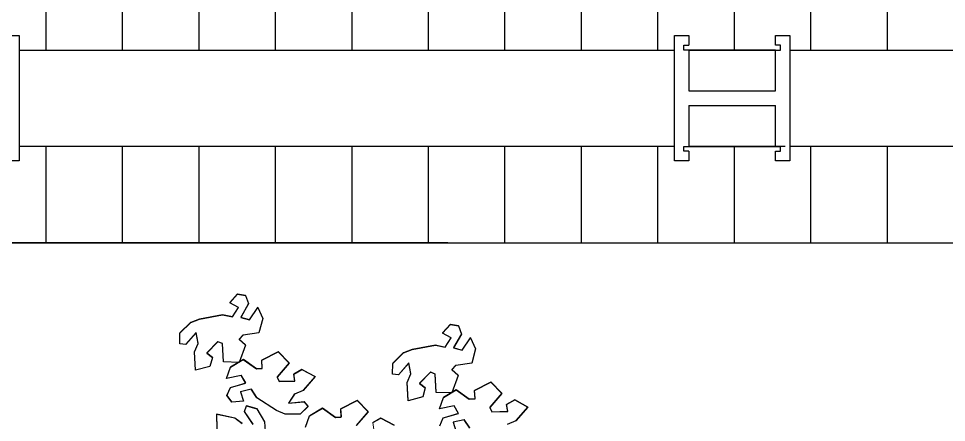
# Model space of a CAD drawing. Header units: centimetres. Extents: x -3096 to 17897, y -3131 to 15798.
# Drawn here: x 2905.3 to 3098, y 4481 to 4564.8 of the extents above; entities that cross this region are included whole.
import ezdxf

# ---------------------------------------------------------------- set-up
doc = ezdxf.new("R2010")
doc.units = ezdxf.units.CM
doc.layers.add('A-ANNO SYMB', color=3, linetype='Continuous', lineweight=13)
for name, color, linetype in [('alberi', 74, 'Continuous'), ('piu', 6, 'Continuous'), ('Riempimenti', 4, 'Continuous')]:
    doc.layers.add(name, color=color, linetype=linetype)

msp = doc.modelspace()

# ---------------------------------------------------------------- hatches: boundary and pattern name
at = {"layer": 'Riempimenti', "transparency": 33554508}
h = msp.add_hatch(dxfattribs=at)
h.set_pattern_fill('LINE', color=256, scale=5, angle=90)
h.set_pattern_definition([(90, (-9.95, -2e-05), (-15.875, 1e-15), [])])
h.paths.add_polyline_path([(3224.47, 4578.3), (1994.47, 4578.3), (1994.47, 4558.3), (3224.47, 4558.3)])
h.paths.add_polyline_path([(3224.47, 4538.3), (1994.47, 4538.3), (1994.47, 4518.3), (3224.47, 4518.3)])
h.paths.add_polyline_path([(3994.47, 4578.3), (3324.47, 4578.3), (3324.47, 4558.3), (3994.47, 4558.3)])
h.paths.add_polyline_path([(3994.47, 4538.3), (3324.47, 4538.3), (3324.47, 4518.3), (3994.47, 4518.3)])

# ---------------------------------------------------------------- linework, layer by layer
for p, q in [((2905.47, 4558.3), (3041.47, 4558.3)), ((3062.47, 4558.3), (3044.47, 4558.3)), ((3044.47, 4558.3), (3044.47, 4549.8)), ((3044.47, 4558.3), (3063.47, 4558.3)), ((3065.47, 4558.3), (3201.47, 4558.3)), ((3044.47, 4549.8), (3062.47, 4549.8)), ((3044.47, 4546.8), (3062.47, 4546.8)), ((3044.47, 4546.8), (3044.47, 4538.3)), ((3041.47, 4538.3), (2905.47, 4538.3)), ((3044.47, 4538.3), (3063.47, 4538.3)), ((3064.47, 4538.3), (3044.47, 4538.3)), ((3223.47, 4538.3), (3065.47, 4538.3)), ((3124.47, 4538.3), (3065.47, 4538.3)), ((2994.47, 4518.3), (2494.47, 4518.3)), ((2994.47, 4518.3), (2894.47, 4518.3)), ((2994.47, 4518.3), (3144.47, 4518.3))]:
    msp.add_line(p, q)
for points in [[(2902.47, 4559.3), (2902.47, 4561.3), (2905.47, 4561.3), (2905.47, 4535.3), (2902.47, 4535.3)], [(3041.47, 4535.3), (3041.47, 4561.3), (3044.47, 4561.3), (3044.47, 4559.3)], [(3062.47, 4559.3), (3062.47, 4561.3), (3065.47, 4561.3), (3065.47, 4535.3), (3062.47, 4535.3)], [(3044.47, 4558.3), (3043.47, 4558.3), (3043.47, 4559.3), (3044.47, 4559.3)], [(3062.47, 4558.3), (3063.47, 4558.3), (3063.47, 4559.3), (3062.47, 4559.3)], [(3062.47, 4549.8), (3062.47, 4558.3)], [(3062.47, 4538.3), (3062.47, 4546.8)], [(3044.47, 4537.3), (3043.47, 4537.3), (3043.47, 4538.3), (3044.47, 4538.3)], [(3062.47, 4537.3), (3063.47, 4537.3), (3063.47, 4538.3), (3062.47, 4538.3)], [(3044.47, 4537.3), (3044.47, 4535.3), (3041.47, 4535.3)], [(3062.47, 4535.3), (3062.47, 4537.3)]]:
    msp.add_lwpolyline(points)
at = {"layer": 'A-ANNO SYMB'}
for points in [[(2938.84, 4499.61), (2941.06, 4501.79), (2942.9, 4502.48), (2947.7, 4503.4), (2949.74, 4502.96), (2951, 4504.92), (2949.18, 4505.88), (2950.81, 4507.68), (2952.47, 4507.41), (2953.1, 4505.71), (2953.1, 4505.71), (2951.48, 4502.86), (2953.25, 4502.33), (2954.99, 4504.92), (2956.03, 4502.63), (2955.24, 4499.65), (2951.94, 4499.16), (2951.12, 4498.25), (2952.42, 4497.1), (2952.42, 4497.1), (2951.14, 4493.49), (2947.87, 4493.6), (2947.67, 4497.41), (2946.72, 4497.8), (2944.42, 4495.44), (2945.6, 4494.54), (2945.06, 4492.7), (2942.06, 4491.87), (2941.86, 4495.68), (2942.59, 4497.44), (2942.18, 4499.68), (2940.07, 4497.24), (2938.79, 4497.36)], [(2983, 4493.31), (2985.23, 4495.49), (2987.07, 4496.18), (2991.87, 4497.1), (2993.91, 4496.65), (2995.17, 4498.62), (2993.35, 4499.57), (2994.98, 4501.38), (2996.64, 4501.11), (2997.26, 4499.4), (2997.26, 4499.4), (2995.65, 4496.56), (2997.42, 4496.03), (2999.16, 4498.62), (3000.2, 4496.33), (2999.41, 4493.34), (2996.1, 4492.85), (2995.29, 4491.95), (2996.59, 4490.79), (2996.59, 4490.79), (2995.31, 4487.18), (2992.04, 4487.3), (2991.84, 4491.1), (2990.89, 4491.49), (2988.59, 4489.14), (2989.77, 4488.24), (2989.22, 4486.39), (2986.22, 4485.57), (2986.03, 4489.37), (2986.76, 4491.14), (2986.35, 4493.37), (2984.24, 4490.94), (2982.96, 4491.05)], [(2963.83, 4482.75), (2960.71, 4482.73), (2958.91, 4483.51), (2954.82, 4486.18), (2953.66, 4487.92), (2951.39, 4487.39), (2952.03, 4485.43), (2949.6, 4485.27), (2948.6, 4486.62), (2949.34, 4488.28), (2949.34, 4488.28), (2952.48, 4489.2), (2951.57, 4490.81), (2948.52, 4490.15), (2949.36, 4492.53), (2952, 4494.12), (2954.72, 4492.18), (2955.93, 4492.26), (2955.8, 4494), (2955.8, 4494), (2959.23, 4495.71), (2961.5, 4493.35), (2959.01, 4490.48), (2959.41, 4489.54), (2962.71, 4489.63), (2962.48, 4491.1), (2964.16, 4492.05), (2966.89, 4490.55), (2964.39, 4487.68), (2962.63, 4486.92), (2961.38, 4485.03), (2964.59, 4485.31), (2965.43, 4484.34)]]:
    msp.add_lwpolyline(points, close=True, dxfattribs=at)
for points in [[(2992.77, 4480.31), (2993.5, 4481.97), (2993.5, 4481.97), (2996.64, 4482.89), (2995.73, 4484.5), (2992.69, 4483.85), (2993.53, 4486.22), (2996.17, 4487.82), (2998.89, 4485.88), (3000.1, 4485.96), (2999.97, 4487.69), (2999.97, 4487.69), (3003.4, 4489.4), (3005.67, 4487.05), (3003.17, 4484.17), (3003.58, 4483.23), (3006.87, 4483.33), (3006.65, 4484.79), (3008.32, 4485.74), (3011.05, 4484.25), (3008.55, 4481.38), (3006.8, 4480.62)], [(2954.03, 4480.64), (2952.22, 4483.3), (2952.67, 4484.51), (2954.83, 4483.89), (2956.37, 4481.17), (2956.56, 4479.22)], [(2964.92, 4480.07), (2965.77, 4482.44), (2968.4, 4484.04), (2971.12, 4482.09), (2972.34, 4482.18), (2972.21, 4483.91), (2972.21, 4483.91), (2975.63, 4485.62), (2977.91, 4483.26), (2975.41, 4480.39)], [(2946.55, 4479.65), (2946.52, 4482.77), (2950.25, 4481.98), (2951.77, 4480.82)], [(2979.11, 4479.54), (2978.89, 4481.01), (2980.56, 4481.96), (2983.29, 4480.47)], [(2998.98, 4479.88), (2997.82, 4481.62), (2995.56, 4481.08), (2996.2, 4479.13)]]:
    msp.add_lwpolyline(points, dxfattribs=at)
at = {"layer": 'alberi'}
for points in [[(2938.83, 4499.56), (2941.06, 4501.74), (2942.89, 4502.43), (2947.69, 4503.35), (2949.74, 4502.9), (2950.99, 4504.86), (2949.17, 4505.82), (2950.81, 4507.63), (2952.47, 4507.35), (2953.09, 4505.65), (2953.09, 4505.65), (2951.47, 4502.81), (2953.25, 4502.28), (2954.98, 4504.87), (2956.03, 4502.57), (2955.24, 4499.59), (2951.93, 4499.1), (2951.12, 4498.2), (2952.41, 4497.04), (2952.41, 4497.04), (2951.14, 4493.43), (2947.86, 4493.55), (2947.66, 4497.35), (2946.72, 4497.74), (2944.41, 4495.39), (2945.59, 4494.49), (2945.05, 4492.64), (2942.05, 4491.82), (2941.85, 4495.62), (2942.58, 4497.39), (2942.17, 4499.62), (2940.06, 4497.19), (2938.78, 4497.3)], [(2983, 4493.25), (2985.23, 4495.43), (2987.06, 4496.12), (2991.86, 4497.04), (2993.9, 4496.6), (2995.16, 4498.56), (2993.34, 4499.52), (2994.97, 4501.32), (2996.63, 4501.05), (2997.26, 4499.35), (2997.26, 4499.35), (2995.64, 4496.5), (2997.41, 4495.97), (2999.15, 4498.56), (3000.19, 4496.27), (2999.4, 4493.29), (2996.1, 4492.8), (2995.28, 4491.9), (2996.58, 4490.74), (2996.58, 4490.74), (2995.3, 4487.13), (2992.03, 4487.24), (2991.83, 4491.05), (2990.88, 4491.44), (2988.58, 4489.08), (2989.76, 4488.18), (2989.22, 4486.34), (2986.22, 4485.51), (2986.02, 4489.32), (2986.75, 4491.08), (2986.34, 4493.32), (2984.23, 4490.88), (2982.95, 4491)], [(2963.82, 4482.7), (2960.7, 4482.68), (2958.9, 4483.46), (2954.81, 4486.13), (2953.65, 4487.87), (2951.38, 4487.33), (2952.03, 4485.38), (2949.6, 4485.21), (2948.59, 4486.56), (2949.33, 4488.22), (2949.33, 4488.22), (2952.47, 4489.14), (2951.56, 4490.75), (2948.51, 4490.1), (2949.35, 4492.47), (2951.99, 4494.07), (2954.71, 4492.13), (2955.93, 4492.21), (2955.8, 4493.94), (2955.8, 4493.94), (2959.22, 4495.65), (2961.5, 4493.3), (2959, 4490.42), (2959.41, 4489.48), (2962.7, 4489.58), (2962.48, 4491.04), (2964.15, 4491.99), (2966.88, 4490.5), (2964.38, 4487.63), (2962.63, 4486.86), (2961.37, 4484.97), (2964.58, 4485.26), (2965.42, 4484.28)]]:
    msp.add_lwpolyline(points, close=True, dxfattribs=at)
for points in [[(2992.76, 4480.26), (2993.5, 4481.92), (2993.5, 4481.92), (2996.64, 4482.84), (2995.73, 4484.45), (2992.68, 4483.79), (2993.52, 4486.17), (2996.16, 4487.76), (2998.88, 4485.82), (3000.09, 4485.9), (2999.96, 4487.64), (2999.96, 4487.64), (3003.39, 4489.35), (3005.66, 4486.99), (3003.17, 4484.12), (3003.58, 4483.18), (3006.87, 4483.27), (3006.64, 4484.74), (3008.32, 4485.69), (3011.05, 4484.19), (3008.55, 4481.32), (3006.79, 4480.56)], [(2954.02, 4480.58), (2952.21, 4483.25), (2952.66, 4484.46), (2954.82, 4483.83), (2956.36, 4481.12), (2956.55, 4479.17)], [(2964.92, 4480.01), (2965.76, 4482.39), (2968.4, 4483.98), (2971.12, 4482.04), (2972.33, 4482.12), (2972.2, 4483.85), (2972.2, 4483.85), (2975.63, 4485.57), (2977.9, 4483.21), (2975.4, 4480.33)], [(2946.54, 4479.6), (2946.52, 4482.71), (2950.24, 4481.92), (2951.76, 4480.76)], [(2978.88, 4480.96), (2980.56, 4481.9), (2983.28, 4480.41)], [(2998.98, 4479.82), (2997.82, 4481.56), (2995.55, 4481.03), (2996.19, 4479.07)]]:
    msp.add_lwpolyline(points, dxfattribs=at)
at = {"layer": 'piu'}
msp.add_line((1994.47, 4518.3), (3994.47, 4518.3), dxfattribs=at)

doc.saveas('drawing.dxf')
